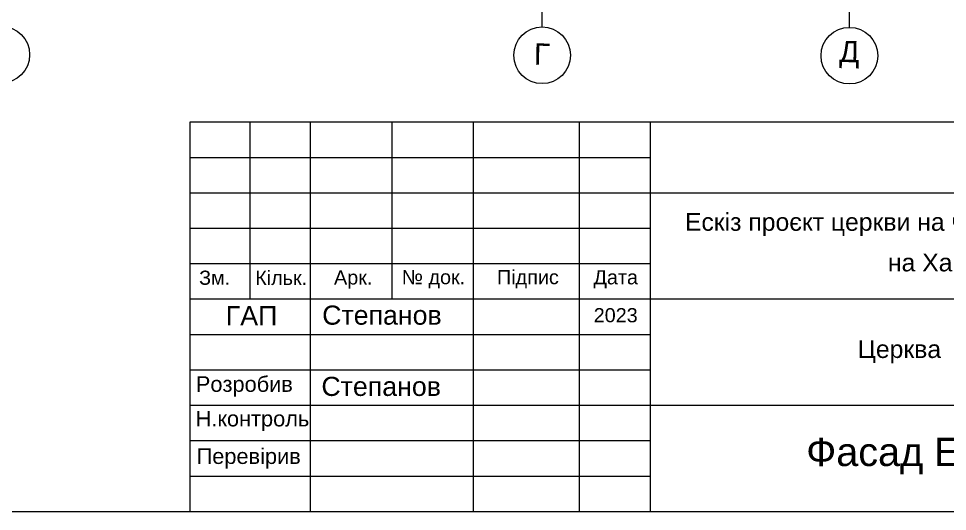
# Model space of a CAD drawing. Header units: millimetres. Extents: x -490789 to -449459, y 209001 to 327650.
# Drawn here: x -470468 to -457355, y 239450 to 246409 of the extents above; entities that cross this region are included whole.
import ezdxf

# ---------------------------------------------------------------- set-up
doc = ezdxf.new("R2010")
doc.units = ezdxf.units.MM
doc.header["$MEASUREMENT"] = 0
doc.linetypes.add('Штрих-Штриховая', pattern=[546.805537, 264.583325, -105.833328, 70.555556, -105.833328])
for name, color, linetype, lineweight in [('0_Ном._пера__182_Ном._пера__182_Ном._пера__182', 182, 'Continuous', 18), ('0_Ном._пера__5_Ном._пера__5_Ном._пера__7_Ном._пера__7_Ном._пера__7', 7, 'Continuous', 18), ('11EXPLICACIA_Ном_пера__7_Ном_пера__7_Ном_пера__7_Ном_пера__7_Ном_пера__7_Ном_пера__7_Ном_пера__7_Ном_пера__7_Ном_пера__7_Ном_пера__7_Ном._пера__7_Ном_пера__7_Ном._пера__7_Ном_пера__7_Ном._пера__7_Ном_пера__7_Ном_пера__7_Ном_пера__7_Ном_пера__7_Ном._пера_8_Ном._пера__7', 7, 'Continuous', 18), ('1_Ном_пера__7_Ном_пера__7_Ном_пера__7_Ном_пера__7_Ном_пера__7_Ном_пера__7_Ном_пера__7_Ном_пера__7_Ном_пера__7_Ном_пера__7_Ном._пера__7_Ном_пера__7_Ном._пера__7_Ном_пера__7_Ном._пера__7_Ном_пера__7_Ном_пера__7_Ном_пера__7_Ном_пера__7_Ном._пера__7_Ном._пе_2_Ном._пера__7', 7, 'Continuous', 18), ('axis_Ном_пера__7_Ном_пера__7_Ном_пера__7_Ном_пера__7_Ном_пера__7_Ном_пера__7_Ном_пера__7_Ном_пера__7_Ном_пера__7_Ном_пера__7_Ном._пера__7_Ном_пера__7_Ном._пера__7_Ном_пера__7_Ном._пера__7_Ном_пера__7_Ном_пера__7_Ном_пера__7_Ном_пера__7_Ном._пера__7_Ном._D_Ном._пера__7', 7, 'Continuous', 18), ('Текст_Ном_пера__7_Ном_пера__12_Ном_пера__12_Ном_пера__12_Ном_пера__12_Ном_пера__12_Ном_пера__12_Ном_пера__12_Ном_пера__12_Ном_пера__12_Ном._пера__12_Ном_пера__12_Ном._пера__12_Ном_пера__12_Ном._пера__12_Ном_пера__12_Ном_пера__12_Ном_пера__12_Ном_пера__1_9_Ном._пера__12', 12, 'Continuous', 18)]:
    doc.layers.add(name, color=color, linetype=linetype, lineweight=lineweight)
doc.styles.add('СГЕНЕРИР_СТИЛЬ_1', font='')
doc.styles.get('СГЕНЕРИР_СТИЛЬ_1').set_extended_font_data('Arial')

msp = doc.modelspace()

# ---------------------------------------------------------------- linework, layer by layer
at = {"layer": '0_Ном._пера__182_Ном._пера__182_Ном._пера__182', "linetype": 'Штрих-Штриховая'}
for p, q in [((-463076.5, 246289.2), (-463073.7, 248644.1)), ((-458738.4, 246285.1), (-458735.6, 248644.1))]:
    msp.add_line(p, q, dxfattribs=at)
at = {"layer": '11EXPLICACIA_Ном_пера__7_Ном_пера__7_Ном_пера__7_Ном_пера__7_Ном_пера__7_Ном_пера__7_Ном_пера__7_Ном_пера__7_Ном_пера__7_Ном_пера__7_Ном._пера__7_Ном_пера__7_Ном._пера__7_Ном_пера__7_Ном._пера__7_Ном_пера__7_Ном_пера__7_Ном_пера__7_Ном_пера__7_Ном._пера_8_Ном._пера__7', "linetype": 'Continuous'}
for p, q in [((-468047.7, 239449.5), (-468047.7, 244949.5)), ((-468047.7, 244949.5), (-449547.7, 244949.5)), ((-467200.4, 242449.5), (-467200.4, 244949.5)), ((-466347.7, 242449.5), (-466347.7, 244949.5)), ((-465194.5, 242449.5), (-465194.5, 244949.5)), ((-464047.7, 242449.5), (-464047.7, 244949.5)), ((-462547.7, 242449.5), (-462547.7, 244949.5)), ((-461547.7, 242449.5), (-461547.7, 244949.5)), ((-468043.1, 244449.5), (-461543.1, 244449.5)), ((-468045.4, 243949.5), (-449547.7, 243949.5)), ((-468045.4, 243449.5), (-461545.4, 243449.5)), ((-468045.4, 242949.5), (-461545.4, 242949.5)), ((-468047.7, 242449.5), (-449547.7, 242449.5)), ((-466347.7, 239449.5), (-466347.7, 242449.5)), ((-464047.7, 239449.5), (-464047.7, 242449.5)), ((-462547.7, 239449.5), (-462547.7, 242449.5)), ((-461547.7, 239449.5), (-461547.7, 242449.5)), ((-468047.7, 241949.5), (-461547.7, 241949.5)), ((-468047.7, 241449.5), (-461547.7, 241449.5)), ((-468047.7, 240949.5), (-449547.7, 240949.5)), ((-468047.7, 240449.5), (-461547.7, 240449.5)), ((-468047.7, 239949.5), (-461547.7, 239949.5)), ((-489887.7, 239449.5), (-449547.7, 239449.5))]:
    msp.add_line(p, q, dxfattribs=at)
at = {"layer": 'axis_Ном_пера__7_Ном_пера__7_Ном_пера__7_Ном_пера__7_Ном_пера__7_Ном_пера__7_Ном_пера__7_Ном_пера__7_Ном_пера__7_Ном_пера__7_Ном._пера__7_Ном_пера__7_Ном._пера__7_Ном_пера__7_Ном._пера__7_Ном_пера__7_Ном_пера__7_Ном_пера__7_Ном_пера__7_Ном._пера__7_Ном._D_Ном._пера__7', "linetype": 'Continuous'}
for centre in [(-470711.9, 245899.1), (-463076.9, 245890.2), (-458738.8, 245885.1)]:
    msp.add_circle(centre, 400, dxfattribs=at)

# ---------------------------------------------------------------- texts
at = {"layer": '0_Ном._пера__5_Ном._пера__5_Ном._пера__7_Ном._пера__7_Ном._пера__7', "linetype": 'Continuous', "insert": (-459348.9, 240490.4), "char_height": 400, "attachment_point": 1, "style": 'СГЕНЕРИР_СТИЛЬ_1'}
msp.add_mtext('\\A1;{\\fArial|b0|i0|c204|p38;Фасад Е-А}', dxfattribs=at)
at = {"layer": '1_Ном_пера__7_Ном_пера__7_Ном_пера__7_Ном_пера__7_Ном_пера__7_Ном_пера__7_Ном_пера__7_Ном_пера__7_Ном_пера__7_Ном_пера__7_Ном._пера__7_Ном_пера__7_Ном._пера__7_Ном_пера__7_Ном._пера__7_Ном_пера__7_Ном_пера__7_Ном_пера__7_Ном_пера__7_Ном._пера__7_Ном._пе_2_Ном._пера__7', "linetype": 'Continuous', "insert": (-455646.3, 243213), "char_height": 250, "width": 11657.02, "attachment_point": 5, "line_spacing_factor": 1.375289, "style": 'СГЕНЕРИР_СТИЛЬ_1'}
msp.add_mtext('\\A1;{\\fArial|b0|i0|c204|p38;    Ескіз проєкт церкви на честь ікони Божої Матері "Неопалима купина"\\P\\fArial|b0|i0|c204|p38; на Харківському масиві м.Києва}', dxfattribs=at)
at = {"layer": '1_Ном_пера__7_Ном_пера__7_Ном_пера__7_Ном_пера__7_Ном_пера__7_Ном_пера__7_Ном_пера__7_Ном_пера__7_Ном_пера__7_Ном_пера__7_Ном._пера__7_Ном_пера__7_Ном._пера__7_Ном_пера__7_Ном._пера__7_Ном_пера__7_Ном_пера__7_Ном_пера__7_Ном_пера__7_Ном._пера__7_Ном._пе_2_Ном._пера__7', "linetype": 'Continuous', "style": 'СГЕНЕРИР_СТИЛЬ_1'}
for s, insert, char_height, attachment_point in [('\\A1;{\\fArial|b0|i0|c204|p38;Зм.}', (-467919.3, 242748.1), 200, 4), ('\\A1;{\\fArial|b0|i0|c204|p38;Кільк.}', (-467127.2, 242745.7), 200, 4), ('\\A1;{\\fArial|b0|i0|c204|p38;Арк.}', (-466014.9, 242723.3), 200, 4), ('\\A1;{\\fArial|b0|i0|c204|p38;№ док.}', (-465058.4, 242729), 200, 4), ('\\A1;{\\fArial|b0|i0|c204|p38;Підпис}', (-463713.7, 242729), 200, 4), ('\\A1;{\\fArial|b0|i0|c204|p38;Дата}', (-462351.3, 242726.8), 200, 4), ('\\A1;{\\fArial|b0|i0|c204|p38;ГАП}', (-467542.3, 242213.4), 270, 4), ('\\A1;{\\fArial|b0|i0|c204|p38;Степанов}', (-466181.6, 242219.3), 270, 4), ('\\A1;{\\fArial|b0|i0|c204|p38;2023}', (-462348.9, 242218.9), 200, 4), ('\\A1;{\\fArial|b0|i0|c204|p38;Церква }', (-458033.6, 241703.5), 250, 5), ('\\A1;{\\fArial|b0|i0|c204|p38;Розробив}', (-467965.1, 241215.1), 220, 4), ('\\A1;{\\fArial|b0|i0|c204|p38;Степанов}', (-466192.6, 241213.4), 270, 4), ('\\A1;{\\fArial|b0|i0|c204|p38;Н.контроль}', (-467968.2, 240726.8), 220, 4), ('\\A1;{\\fArial|b0|i0|c204|p38;Перевірив}', (-467954.5, 240196.6), 220, 4)]:
    msp.add_mtext(s, dxfattribs=dict(at, insert=insert, char_height=char_height, attachment_point=attachment_point))
at = {"layer": 'Текст_Ном_пера__7_Ном_пера__12_Ном_пера__12_Ном_пера__12_Ном_пера__12_Ном_пера__12_Ном_пера__12_Ном_пера__12_Ном_пера__12_Ном_пера__12_Ном._пера__12_Ном_пера__12_Ном._пера__12_Ном_пера__12_Ном._пера__12_Ном_пера__12_Ном_пера__12_Ном_пера__12_Ном_пера__1_9_Ном._пера__12', "linetype": 'Continuous', "char_height": 300, "attachment_point": 9, "rotation": 358.87044, "style": 'СГЕНЕРИР_СТИЛЬ_1'}
for s, insert in [('\\A1;{\\fArial|b0|i0|c204|p38;Г}', (-462968.5, 245755.1)), ('\\A1;{\\fArial|b0|i0|c204|p38;Д}', (-458602.5, 245703.6))]:
    msp.add_mtext(s, dxfattribs=dict(at, insert=insert))

doc.saveas('drawing.dxf')
